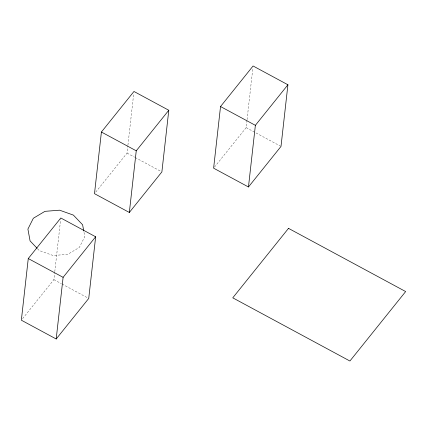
<?xml version="1.0" encoding="UTF-8"?>
<svg xmlns="http://www.w3.org/2000/svg" width="427" height="427" viewBox="0 0 427 427"><rect width="100%" height="100%" fill="white"/><g stroke="black" fill="none" stroke-linecap="round" stroke-linejoin="round"><path stroke-width="0.32" stroke-dasharray="2.13 1.6" d="M22.604 318.638L53.893 279.642L54.715 272.351M54.789 271.689L60.661 219.318M95.744 192.113L127.038 153.117L127.854 145.826M127.929 145.164L133.731 93.46M214.455 167.144L246.165 127.63L246.982 120.339M247.057 119.672L252.784 68.63M246.165 127.63L280.422 146.109M127.038 153.117L134.585 157.189M135.167 157.504L160.717 171.286M53.893 279.642L61.445 283.715M62.027 284.03L87.572 297.811M37.549 248.744L39.305 250.585L53.087 255.506L67.749 254.348L79.353 247.436L84.792 236.611L83.873 231.626"/><path stroke-width="0.64" d="M28.267 258.548L21.35 320.197L56.193 338.99L88.736 298.436L95.653 236.788L60.81 217.994L28.267 258.548L63.105 277.342L56.193 338.99M101.407 132.023L94.495 193.671L129.333 212.465L161.881 171.91L168.793 110.262L133.955 91.469L101.407 132.023L136.25 150.816L129.333 212.465M220.535 106.536L213.617 168.185L248.461 186.978L281.003 146.424L287.921 84.776L253.078 65.982L220.535 106.536L255.373 125.33L248.461 186.978M136.25 150.816L168.793 110.262M63.105 277.342L95.653 236.788M255.373 125.33L287.921 84.776M37.106 248.284L30.082 240.913L27.904 229.085L33.343 218.256L44.947 211.344L59.609 210.191L73.391 215.107L82.608 224.778L83.761 231.002M288.513 228.365L232.763 297.832L349.905 361.018L405.65 291.556L288.513 228.365"/></g></svg>
